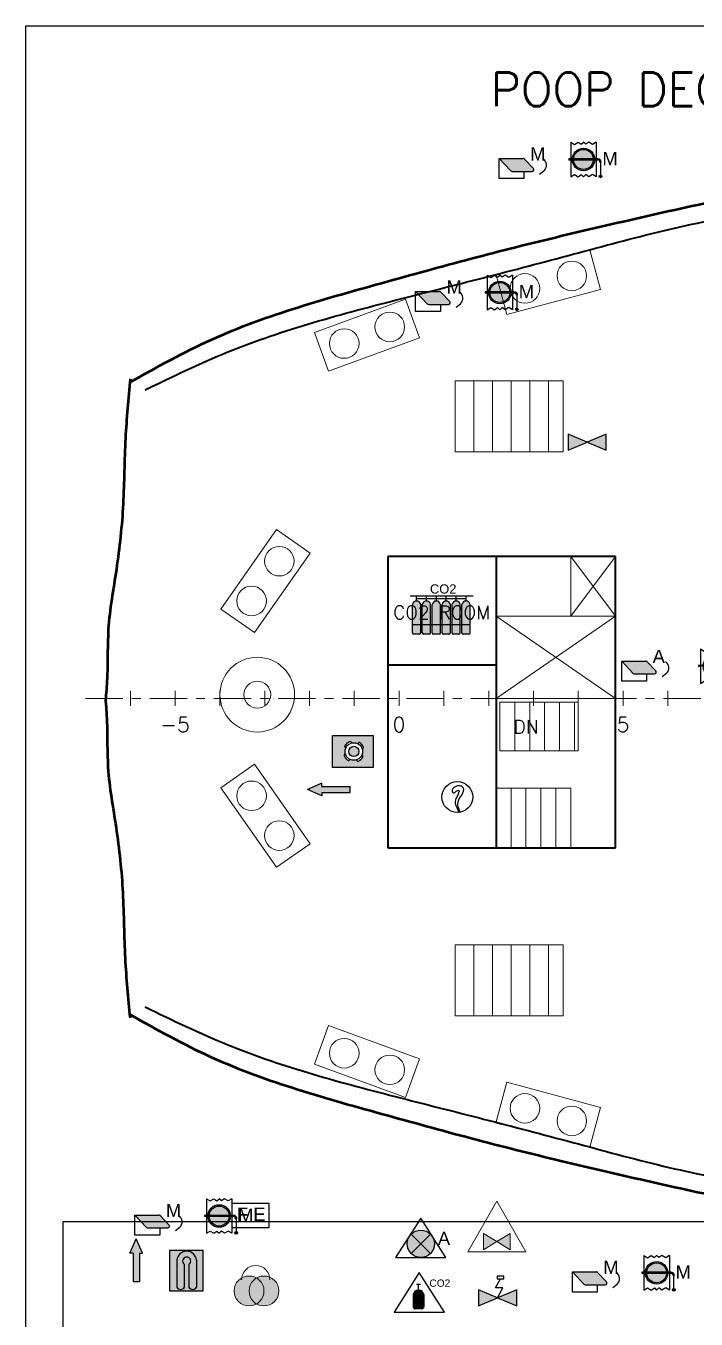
# Model space of a CAD drawing. Header units: millimetres. Extents: x -5000 to 92500, y -73000 to 27580.
# Drawn here: x -5000 to 3980, y -19307 to -2000 of the extents above; entities that cross this region are included whole.
import ezdxf
from ezdxf.enums import TextEntityAlignment as Align

# ---------------------------------------------------------------- set-up
doc = ezdxf.new("R2010")
doc.units = ezdxf.units.MM
doc.linetypes.add('CENTER_S', pattern=[860, 500, -120, 120, -120])
for name, color, linetype, lineweight in [('CENTER', 1, 'CENTER_S', 18), ('DETAIL', 9, 'Continuous', 13), ('FRAMES', 7, 'Continuous', 18), ('HULL', 7, 'Continuous', 50), ('STAIR', 6, 'Continuous', 18), ('STRUCT', 7, 'Continuous', 35), ('SYM-FF', 1, 'Continuous', 18), ('SYM-LSA', 3, 'Continuous', 18), ('TEXT', 7, 'Continuous', 18)]:
    doc.layers.add(name, color=color, linetype=linetype, lineweight=lineweight)
for name, color, linetype in [('dotted', 140, 'Continuous'), ('HATCH', 1, 'Continuous'), ('INER2', 151, 'Continuous'), ('inner', 211, 'Continuous'), ('out line', 230, 'Continuous'), ('SYMBOL', 31, 'Continuous'), ('VENT', 210, 'Continuous')]:
    doc.layers.add(name, color=color, linetype=linetype)
doc.styles.add('ARIAL', font='arial.ttf')
doc.styles.add('ROMANS', font='romans.shx')
picture_1 = doc.add_image_def('image1.png', size_in_pixel=(1175, 900))
picture_2 = doc.add_image_def('image6.png', size_in_pixel=(4825, 900))

# ---------------------------------------------------------------- blocks, each defined once
blk = doc.blocks.new('iso')
at = {"layer": 'HATCH'}
h = blk.add_hatch(color=256, dxfattribs=at)
h.paths.add_polyline_path([(1942.52, -4108.457), (1941.909, -4108.203), (1941.909, -4108.711)])
h.paths.add_polyline_path([(1943.134, -4108.711), (1943.134, -4108.203), (1942.52, -4108.457)])
at = {"layer": 'dotted', "color": 6}
for p, q in [((1942.452, -4108.135), (1942.616, -4107.848)), ((1942.726, -4107.763), (1942.507, -4107.763)), ((1942.507, -4107.763), (1942.507, -4107.848)), ((1942.507, -4107.848), (1942.726, -4107.848)), ((1942.726, -4107.848), (1942.726, -4107.763)), ((1941.909, -4108.203), (1941.909, -4108.711)), ((1942.52, -4108.457), (1941.909, -4108.203)), ((1941.909, -4108.711), (1942.52, -4108.457)), ((1942.688, -4108.135), (1942.452, -4108.135)), ((1942.52, -4108.457), (1942.688, -4108.135)), ((1943.134, -4108.203), (1942.52, -4108.457)), ((1942.52, -4108.457), (1943.134, -4108.711)), ((1942.688, -4108.135), (1942.688, -4108.135)), ((1943.134, -4108.711), (1943.134, -4108.203))]:
    blk.add_line(p, q, dxfattribs=at)
blk = doc.blocks.new('FPR-D.O.F.O.SHUT OFF VALVE')
at = {"layer": 'VENT', "color": 2, "xscale": 0.45989954711139, "yscale": 0.45989954711139}
blk.add_blockref('iso', (-893.365, 1889.376), dxfattribs=at)
blk = doc.blocks.new('RC_OIL_VALVE')
at = {"true_color": 0xf58c1e}
h = blk.add_hatch(color=7, dxfattribs=at)
h.dxf.hatch_style = 1
h.paths.add_polyline_path([(-180, 20), (0, -90), (-180, -200)])
h = blk.add_hatch(color=7, dxfattribs=at)
h.dxf.hatch_style = 1
h.paths.add_polyline_path([(180, 20), (0, -90), (180, -200)])
for points in [[(-390, -225), (390, -225), (0, 450)], [(-180, 20), (0, -90), (-180, -200)], [(180, 20), (0, -90), (180, -200)]]:
    blk.add_lwpolyline(points, close=True)
blk = doc.blocks.new('LBOO')
at = {"layer": 'INER2'}
h = blk.add_hatch(color=80, dxfattribs=at)
h.paths.add_polyline_path([(-2246.855, -998.691), (-2246.855, -997.659), (-2248.152, -997.659), (-2248.152, -998.691)])
h.paths.add_polyline_path([(-2247.78, -998.317, -0.284827), (-2247.777, -998.287), (-2247.743, -998.245, -0.062965), (-2247.752, -998.175, -0.101775), (-2247.729, -998.063), (-2247.756, -998.017, -0.284827), (-2247.755, -997.986, -0.140554), (-2247.612, -997.864, -0.284827), (-2247.582, -997.868), (-2247.54, -997.902, -0.165802), (-2247.358, -997.916), (-2247.312, -997.888, -0.284827), (-2247.281, -997.889, -0.140554), (-2247.159, -998.032, -0.284827), (-2247.163, -998.063), (-2247.197, -998.104, -0.062965), (-2247.188, -998.175, -0.101775), (-2247.211, -998.286), (-2247.184, -998.332, -0.284827), (-2247.184, -998.363, -0.140554), (-2247.328, -998.485, -0.284827), (-2247.358, -998.482), (-2247.399, -998.448, -0.165802), (-2247.581, -998.434), (-2247.627, -998.461, -0.284827), (-2247.658, -998.46, -0.140554)])
h.paths.add_polyline_path([(-2247.635, -998.175, -1), (-2247.304, -998.175, -1)])
at = {"layer": 'dotted', "color": 6}
for p, q in [((-2247.54, -997.902), (-2247.582, -997.868)), ((-2247.358, -997.916), (-2247.312, -997.888)), ((-2247.743, -998.245), (-2247.777, -998.287)), ((-2247.729, -998.063), (-2247.756, -998.017)), ((-2247.211, -998.286), (-2247.184, -998.332)), ((-2247.197, -998.104), (-2247.163, -998.063)), ((-2247.581, -998.434), (-2247.627, -998.461)), ((-2247.399, -998.448), (-2247.358, -998.482))]:
    blk.add_line(p, q, dxfattribs=at)
blk.add_lwpolyline([(-2248.152, -997.659), (-2246.855, -997.659), (-2246.855, -998.691), (-2248.152, -998.691)], close=True, dxfattribs=at)
for radius in [0.282, 0.165]:
    blk.add_circle((-2247.47, -998.175), radius, dxfattribs=at)
for centre, radius, start, end in [((-2247.47, -998.175), 0.342, 114.5816, 146.5847), ((-2247.6, -997.89), 0.0289, 50.9881, 114.5816), ((-2247.297, -997.913), 0.0289, 56.5847, 120.1781), ((-2247.47, -998.175), 0.342, 24.5816, 56.5847), ((-2247.754, -998.305), 0.0289, 140.9881, 204.5816), ((-2247.47, -998.175), 0.342, 204.5816, 236.5847), ((-2247.731, -998.002), 0.0289, 146.5847, 210.1781), ((-2247.47, -998.175), 0.342, 294.5816, 326.5847), ((-2247.209, -998.347), 0.0289, 326.5847, 30.1781), ((-2247.185, -998.044), 0.0289, 320.9881, 24.5816), ((-2247.642, -998.436), 0.0289, 236.5847, 300.1781), ((-2247.34, -998.459), 0.0289, 230.9881, 294.5816)]:
    blk.add_arc(centre, radius, start, end, dxfattribs=at)
blk = doc.blocks.new('FPR-LIFE BUOYS')
at = {"layer": 'dotted', "color": 1, "xscale": 0.45989954711139, "yscale": 0.45989954711139}
blk.add_blockref('LBOO', (1033.626, 459.06), dxfattribs=at)
blk = doc.blocks.new('FPR-ISOLATING VALVE')
at = {"layer": 'HATCH'}
h = blk.add_hatch(color=256, dxfattribs=at)
h.paths.add_polyline_path([(-0.001, 0), (-0.282, 0.117), (-0.282, -0.117)])
h.paths.add_polyline_path([(0.282, -0.117), (0.282, 0.117), (-0.001, 0)])
at = {"layer": 'dotted', "color": 6}
for p, q in [((-0.282, 0.117), (-0.282, -0.117)), ((-0.001, 0), (-0.282, 0.117)), ((0.282, 0.117), (-0.001, 0)), ((0.282, -0.117), (0.282, 0.117)), ((-0.282, -0.117), (-0.001, 0)), ((-0.001, 0), (0.282, -0.117))]:
    blk.add_line(p, q, dxfattribs=at)
blk = doc.blocks.new('fs')
at = {"layer": 'dotted', "color": 6}
for p, q in [((1941.965, -4109.374), (1943.141, -4109.374)), ((1941.965, -4110.175), (1941.965, -4109.374)), ((1943.141, -4109.374), (1943.141, -4110.175)), ((1943.141, -4110.175), (1941.965, -4110.175))]:
    blk.add_line(p, q, dxfattribs=at)
at = {"layer": 'HATCH', "style": 'ARIAL'}
blk.add_text('F E', height=0.4243, dxfattribs=at).set_placement((1942.115, -4109.948))
blk = doc.blocks.new("FPR-SAF. LOCKER WITH FIREMAN'S OUTFIT")
at = {"layer": 'VENT', "color": 2, "xscale": 0.45989954711139, "yscale": 0.45989954711139}
blk.add_blockref('fs', (-893.379, 1890.083), dxfattribs=at)
blk = doc.blocks.new('co3')
at = {"layer": 'inner'}
for color, points in [(1, [(1942.64, -4090.83, 0.839652), (1942.293, -4090.83), (1942.293, -4090.959), (1942.64, -4090.959)]), (252, [(1942.64, -4090.959), (1942.293, -4090.959), (1942.293, -4091.219, 0.414214), (1942.36, -4091.285), (1942.574, -4091.285, 0.414214), (1942.64, -4091.219)])]:
    blk.add_hatch(color=color, dxfattribs=at).paths.add_polyline_path(points)
at = {"layer": 'dotted', "color": 6}
for p, q in [((1942.492, -4090.123), (1941.682, -4091.392)), ((1942.492, -4090.123), (1941.682, -4091.392)), ((1943.301, -4091.392), (1942.492, -4090.123)), ((1943.301, -4091.392), (1942.492, -4090.123)), ((1942.406, -4090.489), (1942.528, -4090.489)), ((1942.467, -4090.684), (1942.467, -4090.489)), ((1942.294, -4090.83), (1942.294, -4091.219)), ((1942.294, -4090.959), (1942.641, -4090.959)), ((1942.641, -4090.83), (1942.641, -4091.219)), ((1941.682, -4091.392), (1943.301, -4091.392)), ((1942.574, -4091.285), (1942.36, -4091.285))]:
    blk.add_line(p, q, dxfattribs=at)
for centre, radius, start, end in [((1942.467, -4090.86), 0.176, 9.9629, 170.0371), ((1942.36, -4091.219), 0.0666, 180, 270), ((1942.574, -4091.219), 0.0666, 270, 0)]:
    blk.add_arc(centre, radius, start, end, dxfattribs=at)
at = {"layer": 'dotted', "color": 6, "style": 'ARIAL'}
blk.add_text('CO2', height=0.233, dxfattribs=at).set_placement((1942.818, -4090.576))
blk = doc.blocks.new('FPR-CO2 RELEASE STATION')
at = {"layer": 'VENT', "color": 2, "xscale": 0.45989954711139, "yscale": 0.45989954711139}
blk.add_blockref('co3', (-893.351, 1881.338), dxfattribs=at)
blk = doc.blocks.new('SM')
at = {"layer": 'dotted', "color": 6}
blk.add_circle((1942.533, -4084.514), 0.497, dxfattribs=at)
blk.add_spline([(1942.625, -4085.002), (1942.557, -4084.663), (1942.684, -4084.436), (1942.73, -4084.229), (1942.622, -4084.157), (1942.464, -4084.188), (1942.365, -4084.322), (1942.408, -4084.384), (1942.498, -4084.325), (1942.582, -4084.303), (1942.575, -4084.381), (1942.47, -4084.616), (1942.59, -4085.008)], degree=3, dxfattribs=at)
blk = doc.blocks.new('FPR-SMOKE DETECTOR')
at = {"layer": 'VENT', "color": 6, "xscale": 0.45989954711139, "yscale": 0.45989954711139}
blk.add_blockref('SM', (-893.37, 1878.466), dxfattribs=at)
blk = doc.blocks.new('A')
at = {"layer": 'VENT'}
h = blk.add_hatch(color=5, dxfattribs=at)
h.paths.add_polyline_path([(-2247.3, -980.626, 0.414214), (-2247.92, -980.626), (-2247.61, -980.936)])
h.paths.add_polyline_path([(-2247.92, -980.626, 0.198912), (-2248.049, -980.936, 0.198912), (-2247.92, -981.246), (-2247.61, -980.936)])
h.paths.add_polyline_path([(-2247.61, -980.936), (-2247.92, -981.246, 0.414214), (-2247.3, -981.246)])
h.paths.add_polyline_path([(-2247.171, -980.936, 0.198912), (-2247.3, -980.626), (-2247.61, -980.936), (-2247.3, -981.246, 0.198912)])
at = {"layer": 'dotted', "color": 6}
for p, q in [((-2247.613, -980.108), (-2248.423, -981.377)), ((-2247.613, -980.108), (-2248.423, -981.377)), ((-2246.804, -981.377), (-2247.613, -980.108)), ((-2246.804, -981.377), (-2247.613, -980.108)), ((-2247.92, -980.626), (-2247.299, -981.246)), ((-2247.299, -980.626), (-2247.92, -981.246)), ((-2248.423, -981.377), (-2246.804, -981.377)), ((-2248.423, -981.377), (-2246.804, -981.377))]:
    blk.add_line(p, q, dxfattribs=at)
blk.add_circle((-2247.61, -980.936), 0.439, dxfattribs=at)
at = {"layer": 'dotted', "color": 6, "style": 'ARIAL'}
blk.add_text('A', height=0.424, dxfattribs=at).set_placement((-2247.063, -980.971))
blk = doc.blocks.new('FPR-ACC. SPACE VENT REMOTE SHUT-OFF')
at = {"layer": 'dotted', "color": 51, "xscale": 0.45989954711139, "yscale": 0.45989954711139}
blk.add_blockref('A', (1033.676, 451.043), dxfattribs=at)
blk = doc.blocks.new('mm')
at = {"layer": 'HATCH'}
blk.add_hatch(color=3, dxfattribs=at).paths.add_polyline_path([(-2247.176, -952.897, 0.205997), (-2247.217, -952.88), (-2247.988, -952.88), (-2247.614, -953.276, 0.205997), (-2247.574, -953.293), (-2246.932, -953.293, 0.657476), (-2246.891, -953.199)])
at = {"layer": 'dotted', "color": 6}
for p, q in [((-2247.978, -952.88), (-2247.604, -953.276)), ((-2247.978, -952.88), (-2247.207, -952.88)), ((-2247.978, -953.527), (-2247.978, -952.88)), ((-2247.166, -952.897), (-2246.881, -953.199)), ((-2247.182, -953.527), (-2247.978, -953.527)), ((-2247.563, -953.293), (-2246.921, -953.293)), ((-2247.182, -953.293), (-2247.182, -953.527)), ((-2246.678, -953.38), (-2246.539, -953.273))]:
    blk.add_line(p, q, dxfattribs=at)
blk.add_lwpolyline([(-2246.678, -953.38), (-2246.539, -953.273)], dxfattribs=at)
for centre, radius, start, end in [((-2247.207, -952.935), 0.0558, 43.4403, 90), ((-2246.696, -953.096), 0.237, 311.7236, 57.1221), ((-2247.563, -953.237), 0.0558, 223.4403, 270), ((-2246.921, -953.237), 0.0558, 270, 43.4403)]:
    blk.add_arc(centre, radius, start, end, dxfattribs=at)
at = {"layer": 'dotted', "color": 6, "style": 'ARIAL'}
blk.add_text('M', height=0.424, dxfattribs=at).set_placement((-2246.984, -952.945))
blk = doc.blocks.new('VENT')
at = {"layer": 'INER2'}
h = blk.add_hatch(color=3, dxfattribs=at)
h.paths.add_polyline_path([(1723.919, -4113.066, 0.395683), (1723.599, -4113.366), (1723.919, -4113.366)])
h.paths.add_polyline_path([(1724.239, -4113.366, 0.395683), (1723.919, -4113.066), (1723.919, -4113.366)])
h.paths.add_polyline_path([(1723.919, -4113.407), (1723.919, -4113.708, 0.395683), (1724.239, -4113.407)])
h.paths.add_polyline_path([(1723.919, -4113.407), (1723.599, -4113.407, 0.395683), (1723.919, -4113.708)])
at = {"layer": 'SYMBOL'}
h = blk.add_hatch(color=256, dxfattribs=at)
h.paths.add_polyline_path([(1723.919, -4113.025), (1723.919, -4113.066, -0.414214), (1724.24, -4113.387), (1724.281, -4113.387, 0.414214)])
h.paths.add_polyline_path([(1723.919, -4113.066), (1723.919, -4113.025, 0.414214), (1723.557, -4113.387), (1723.598, -4113.387, -0.414214)])
h.paths.add_polyline_path([(1723.598, -4113.387), (1723.557, -4113.387, 0.414214), (1723.919, -4113.749), (1723.919, -4113.708, -0.414214)])
h.paths.add_polyline_path([(1724.281, -4113.387), (1724.24, -4113.387, -0.414214), (1723.919, -4113.708), (1723.919, -4113.749, 0.414214)])
h = blk.add_hatch(color=256, dxfattribs=at)
h.paths.add_polyline_path([(1723.919, -4113.366), (1723.599, -4113.366, 0.015921), (1723.598, -4113.387), (1723.919, -4113.387)])
h.paths.add_polyline_path([(1723.558, -4113.366), (1723.511, -4113.366), (1723.511, -4113.387), (1723.557, -4113.387, -0.014121)])
h.paths.add_polyline_path([(1723.511, -4113.366), (1723.448, -4113.366), (1723.448, -4113.387), (1723.511, -4113.387)])
h.paths.add_polyline_path([(1724.239, -4113.366), (1723.919, -4113.366), (1723.919, -4113.387), (1724.24, -4113.387, 0.015921)])
h.paths.add_polyline_path([(1724.327, -4113.366), (1724.28, -4113.366, -0.014121), (1724.281, -4113.387), (1724.327, -4113.387)])
h.paths.add_polyline_path([(1724.38, -4113.366), (1724.327, -4113.366), (1724.327, -4113.387), (1724.38, -4113.387)])
h = blk.add_hatch(color=256, dxfattribs=at)
h.paths.add_polyline_path([(1723.511, -4113.387), (1723.448, -4113.387), (1723.448, -4113.407), (1723.511, -4113.407)])
h.paths.add_polyline_path([(1723.557, -4113.387), (1723.511, -4113.387), (1723.511, -4113.407), (1723.558, -4113.407, -0.014121)])
blk.add_hatch(color=256, dxfattribs=at).paths.add_polyline_path([(1723.919, -4113.387), (1723.598, -4113.387, 0.015921), (1723.599, -4113.407), (1723.919, -4113.407)])
h = blk.add_hatch(color=256, dxfattribs=at)
h.paths.add_polyline_path([(1724.24, -4113.387), (1723.919, -4113.387), (1723.919, -4113.407), (1724.239, -4113.407, 0.015921)])
h.paths.add_polyline_path([(1724.327, -4113.387), (1724.281, -4113.387, -0.014121), (1724.28, -4113.407), (1724.327, -4113.407)])
h.paths.add_polyline_path([(1724.38, -4113.387), (1724.327, -4113.387), (1724.327, -4113.407), (1724.38, -4113.407)])
h = blk.add_hatch(color=256, dxfattribs=at)
h.paths.add_polyline_path([(1724.444, -4113.387), (1724.38, -4113.387), (1724.38, -4113.407, -0.414214), (1724.448, -4113.475), (1724.489, -4113.475, 0.24158)])
h.paths.add_polyline_path([(1724.38, -4113.366), (1724.38, -4113.387), (1724.444, -4113.387, 0.156931)])
h = blk.add_hatch(color=256, dxfattribs=at)
h.paths.add_polyline_path([(1724.425, -4113.93, 1), (1724.513, -4113.93, 1)])
h.paths.add_polyline_path([(1724.495, -4113.93, -1), (1724.443, -4113.93, -1)])
at = {"layer": 'dotted', "color": 6}
for p, q in [((1723.51, -4112.833), (1723.51, -4113.941)), ((1723.51, -4112.833), (1723.628, -4112.904)), ((1723.628, -4112.904), (1723.746, -4112.833)), ((1723.746, -4112.833), (1723.847, -4112.9)), ((1723.847, -4112.9), (1723.918, -4112.833)), ((1723.989, -4112.9), (1723.918, -4112.833)), ((1724.091, -4112.833), (1723.989, -4112.9)), ((1724.209, -4112.904), (1724.091, -4112.833)), ((1724.327, -4112.833), (1724.209, -4112.904)), ((1724.327, -4112.833), (1724.327, -4113.941)), ((1723.448, -4113.366), (1723.448, -4113.407)), ((1724.38, -4113.366), (1723.448, -4113.366)), ((1724.38, -4113.407), (1723.448, -4113.407)), ((1724.38, -4113.407), (1724.38, -4113.366)), ((1723.51, -4113.941), (1723.628, -4113.87)), ((1723.628, -4113.87), (1723.746, -4113.941)), ((1723.746, -4113.941), (1723.847, -4113.874)), ((1723.847, -4113.874), (1723.918, -4113.941)), ((1723.989, -4113.874), (1723.918, -4113.941)), ((1724.091, -4113.941), (1723.989, -4113.874)), ((1724.209, -4113.87), (1724.091, -4113.941)), ((1724.327, -4113.941), (1724.209, -4113.87)), ((1724.448, -4113.475), (1724.489, -4113.475))]:
    blk.add_line(p, q, dxfattribs=at)
for centre, radius in [((1723.918, -4113.387), 0.362), ((1723.918, -4113.387), 0.321), ((1724.468, -4113.93), 0.0438), ((1724.468, -4113.93), 0.0263)]:
    blk.add_circle(centre, radius, dxfattribs=at)
for radius in [0.109, 0.068]:
    blk.add_arc((1724.38, -4113.475), radius, 0, 90, dxfattribs=at)
at = {"layer": 'SYMBOL', "const_width": 0.0408}
blk.add_lwpolyline([(1724.469, -4113.475), (1724.469, -4113.886)], dxfattribs=at)
at = {"layer": 'dotted', "color": 6, "style": 'ARIAL'}
blk.add_text('M', height=0.424, dxfattribs=at).set_placement((1724.526, -4113.575))
blk = doc.blocks.new('FPR-MACHINERY SPACES VENTILATION FIRE DUMPING_FLAP')
at = {"layer": 'dotted', "color": 6, "xscale": 0.45989954711139, "yscale": 0.45989954711139}
blk.add_blockref('mm', (1033.084, 438.257), dxfattribs=at)
at = {"layer": 'VENT', "xscale": 0.45989954711139, "yscale": 0.45989954711139}
blk.add_blockref('VENT', (-792.344, 1891.759), dxfattribs=at)
blk = doc.blocks.new('LJ')
at = {"layer": 'dotted'}
blk.add_hatch(color=51, dxfattribs=at).paths.add_polyline_path([(-2247.773, -989.98), (-2247.773, -990.848, 0.557077), (-2247.527, -990.848), (-2247.527, -990.115, -3.322169), (-2247.384, -990.115), (-2247.384, -990.848, 0.557077), (-2247.137, -990.848), (-2247.137, -989.98, 0.92057)])
at = {"layer": 'out line'}
h = blk.add_hatch(color=80, dxfattribs=at)
h.paths.add_polyline_path([(-2248.007, -990.966), (-2246.926, -990.966), (-2246.926, -989.667), (-2248.007, -989.667)])
h.paths.add_polyline_path([(-2247.137, -989.98), (-2247.137, -990.848, -0.557077), (-2247.384, -990.848), (-2247.384, -990.115, 3.322169), (-2247.527, -990.115), (-2247.527, -990.848, -0.557077), (-2247.773, -990.848), (-2247.773, -989.98, -0.92057)])
at = {"layer": 'dotted', "color": 6}
for p, q in [((-2246.925, -989.666), (-2248.005, -989.666)), ((-2248.005, -989.666), (-2248.005, -990.965)), ((-2247.771, -989.979), (-2247.771, -990.847)), ((-2247.135, -989.979), (-2247.135, -990.847)), ((-2246.925, -990.965), (-2246.925, -989.666)), ((-2247.525, -990.847), (-2247.525, -990.114)), ((-2247.382, -990.114), (-2247.382, -990.847)), ((-2248.005, -990.965), (-2246.925, -990.965))]:
    blk.add_line(p, q, dxfattribs=at)
for centre, radius, start, end in [((-2247.453, -990.006), 0.319, 4.7365, 175.2635), ((-2247.453, -990.006), 0.13, 303.5045, 236.4955), ((-2247.648, -990.77), 0.145, 211.7577, 328.2423), ((-2247.259, -990.77), 0.145, 211.7577, 328.2423)]:
    blk.add_arc(centre, radius, start, end, dxfattribs=at)
blk = doc.blocks.new('FPR-LIFE JAKET')
at = {"layer": 'dotted', "color": 51, "xscale": 0.45989954711139, "yscale": 0.45989954711139}
blk.add_blockref('LJ', (1033.608, 455.446), dxfattribs=at)
blk = doc.blocks.new('c04')
at = {"layer": 'HATCH'}
h = blk.add_hatch(color=256, dxfattribs=at)
edge = h.paths.add_edge_path()
edge.add_line((1943.199, -4089.543), (1943.465, -4089.543))
edge.add_line((1943.465, -4089.543), (1943.465, -4088.9))
edge.add_arc((1943.332, -4088.932), 0.137, 13.3521, 166.6479)
edge.add_line((1943.199, -4088.9), (1943.199, -4089.543))
edge = h.paths.add_edge_path()
edge.add_line((1942.881, -4089.543), (1943.147, -4089.543))
edge.add_line((1943.147, -4089.543), (1943.147, -4088.9))
edge.add_arc((1943.014, -4088.932), 0.137, 13.3521, 166.6479)
edge.add_line((1942.881, -4088.9), (1942.881, -4089.543))
edge = h.paths.add_edge_path()
edge.add_line((1942.562, -4089.543), (1942.829, -4089.543))
edge.add_line((1942.829, -4089.543), (1942.829, -4088.9))
edge.add_arc((1942.696, -4088.932), 0.137, 13.3521, 166.6479)
edge.add_line((1942.562, -4088.9), (1942.562, -4089.543))
edge = h.paths.add_edge_path()
edge.add_line((1942.244, -4089.543), (1942.511, -4089.543))
edge.add_line((1942.511, -4089.543), (1942.511, -4088.9))
edge.add_arc((1942.377, -4088.932), 0.137, 13.3521, 166.6479)
edge.add_line((1942.244, -4088.9), (1942.244, -4089.543))
edge = h.paths.add_edge_path()
edge.add_line((1941.926, -4089.543), (1942.192, -4089.543))
edge.add_line((1942.192, -4089.543), (1942.192, -4088.9))
edge.add_arc((1942.059, -4088.932), 0.137, 13.3521, 166.6479)
edge.add_line((1941.926, -4088.9), (1941.926, -4089.543))
edge = h.paths.add_edge_path()
edge.add_line((1941.607, -4089.543), (1941.874, -4089.543))
edge.add_line((1941.874, -4089.543), (1941.874, -4088.9))
edge.add_arc((1941.741, -4088.932), 0.137, 13.3521, 166.6479)
edge.add_line((1941.607, -4088.9), (1941.607, -4089.543))
at = {"layer": 'VENT'}
h = blk.add_hatch(color=253, dxfattribs=at)
h.paths.add_polyline_path([(1943.465, -4089.543), (1943.199, -4089.543), (1943.199, -4089.817, 0.414214), (1943.244, -4089.862), (1943.421, -4089.862, 0.414214), (1943.465, -4089.817)])
h.paths.add_polyline_path([(1943.147, -4089.543), (1942.881, -4089.543), (1942.881, -4089.817, 0.414214), (1942.925, -4089.862), (1943.102, -4089.862, 0.414214), (1943.147, -4089.817)])
h.paths.add_polyline_path([(1942.829, -4089.543), (1942.562, -4089.543), (1942.562, -4089.817, 0.414214), (1942.607, -4089.862), (1942.784, -4089.862, 0.414214), (1942.829, -4089.817)])
h.paths.add_polyline_path([(1942.511, -4089.543), (1942.244, -4089.543), (1942.244, -4089.817, 0.414214), (1942.289, -4089.862), (1942.466, -4089.862, 0.414214), (1942.511, -4089.817)])
h.paths.add_polyline_path([(1942.192, -4089.543), (1941.926, -4089.543), (1941.926, -4089.817, 0.414214), (1941.971, -4089.862), (1942.148, -4089.862, 0.414214), (1942.192, -4089.817)])
h.paths.add_polyline_path([(1941.874, -4089.543), (1941.607, -4089.543), (1941.607, -4089.817, 0.414214), (1941.652, -4089.862), (1941.829, -4089.862, 0.414214), (1941.874, -4089.817)])
at = {"layer": 'dotted', "color": 6}
for p, q in [((1941.536, -4088.631), (1943.558, -4088.631)), ((1941.608, -4089.817), (1941.608, -4088.9)), ((1941.741, -4088.795), (1941.741, -4088.631)), ((1941.741, -4088.713), (1943.333, -4088.713)), ((1941.875, -4089.817), (1941.875, -4088.9)), ((1941.926, -4089.817), (1941.926, -4088.9)), ((1942.059, -4088.795), (1942.059, -4088.631)), ((1942.193, -4089.817), (1942.193, -4088.9)), ((1942.244, -4089.817), (1942.244, -4088.9)), ((1942.378, -4088.795), (1942.378, -4088.631)), ((1942.511, -4089.817), (1942.511, -4088.9)), ((1942.563, -4089.817), (1942.563, -4088.9)), ((1942.696, -4088.795), (1942.696, -4088.631)), ((1942.829, -4089.817), (1942.829, -4088.9)), ((1942.881, -4089.817), (1942.881, -4088.9)), ((1943.014, -4088.795), (1943.014, -4088.631)), ((1943.148, -4089.817), (1943.148, -4088.9)), ((1943.199, -4089.817), (1943.199, -4088.9)), ((1943.333, -4088.795), (1943.333, -4088.631)), ((1943.466, -4089.817), (1943.466, -4088.9)), ((1941.608, -4089.543), (1943.466, -4089.543)), ((1941.83, -4089.862), (1941.653, -4089.862)), ((1942.148, -4089.862), (1941.971, -4089.862)), ((1942.466, -4089.862), (1942.289, -4089.862)), ((1942.784, -4089.862), (1942.608, -4089.862)), ((1943.103, -4089.862), (1942.926, -4089.862)), ((1943.421, -4089.862), (1943.244, -4089.862))]:
    blk.add_line(p, q, dxfattribs=at)
for centre, radius, start, end in [((1941.741, -4088.932), 0.137, 13.3521, 166.6479), ((1942.059, -4088.932), 0.137, 13.3521, 166.6479), ((1942.378, -4088.932), 0.137, 13.3521, 166.6479), ((1942.696, -4088.932), 0.137, 13.3521, 166.6479), ((1943.014, -4088.932), 0.137, 13.3521, 166.6479), ((1943.333, -4088.932), 0.137, 13.3521, 166.6479), ((1941.653, -4089.817), 0.0449, 180, 270), ((1941.83, -4089.817), 0.0449, 270, 0), ((1941.971, -4089.817), 0.0449, 180, 270), ((1942.148, -4089.817), 0.0449, 270, 0), ((1942.289, -4089.817), 0.0449, 180, 270), ((1942.466, -4089.817), 0.0449, 270, 0), ((1942.608, -4089.817), 0.0449, 180, 270), ((1942.784, -4089.817), 0.0449, 270, 0), ((1942.926, -4089.817), 0.0449, 180, 270), ((1943.103, -4089.817), 0.0449, 270, 0), ((1943.244, -4089.817), 0.0449, 180, 270), ((1943.421, -4089.817), 0.0449, 270, 0)]:
    blk.add_arc(centre, radius, start, end, dxfattribs=at)
at = {"layer": 'dotted', "color": 6, "style": 'ARIAL'}
blk.add_text('CO2', height=0.2966, dxfattribs=at).set_placement((1942.172, -4088.554))
blk = doc.blocks.new('FPR-CO2 BOTTLES COMPARTMENT')
at = {"layer": 'VENT', "color": 2, "xscale": 0.45989954711139, "yscale": 0.45989954711139}
blk.add_blockref('c04', (-893.377, 1880.625), dxfattribs=at)
blk = doc.blocks.new('EXT_SPARE')
at = {"true_color": 0xe1232d}
h = blk.add_hatch(color=7, dxfattribs=at)
h.dxf.hatch_style = 1
h.paths.add_polyline_path([(110, -60), (108, -34), (103, -8), (95, 17), (83, 40), (69, 62), (51, 81), (32, 99), (10, 113), (-13, 125), (-38, 133), (-64, 138), (-90, 140), (-116, 138), (-142, 133), (-167, 125), (-190, 113), (-212, 99), (-231, 81), (-249, 62), (-263, 40), (-275, 17), (-283, -8), (-288, -34), (-290, -60), (-288, -86), (-283, -112), (-275, -137), (-263, -160), (-249, -182), (-231, -201), (-212, -219), (-190, -233), (-167, -245), (-142, -253), (-116, -258), (-90, -260), (-64, -258), (-38, -253), (-13, -245), (10, -233), (32, -219), (51, -201), (69, -182), (83, -160), (95, -137), (103, -112), (108, -86)])
at = {"true_color": 0x1e1e1e}
h = blk.add_hatch(color=7, dxfattribs=at)
h.dxf.hatch_style = 1
h.paths.add_polyline_path([(310, -60), (308, -34), (303, -8), (295, 17), (283, 40), (269, 62), (251, 81), (232, 99), (210, 113), (187, 125), (162, 133), (136, 138), (110, 140), (84, 138), (58, 133), (33, 125), (10, 113), (-12, 99), (-31, 81), (-49, 62), (-63, 40), (-75, 17), (-83, -8), (-88, -34), (-90, -60), (-88, -86), (-83, -112), (-75, -137), (-63, -160), (-49, -182), (-31, -201), (-12, -219), (10, -233), (33, -245), (58, -253), (84, -258), (110, -260), (136, -258), (162, -253), (187, -245), (210, -233), (232, -219), (251, -201), (269, -182), (283, -160), (295, -137), (303, -112), (308, -86)])
for centre in [(-90, -60), (110, -60)]:
    blk.add_circle(centre, 200)
blk.add_arc((0, 90), 190, 0, 180)
blk = doc.blocks.new('AV')
at = {"layer": 'HATCH'}
blk.add_hatch(color=5, dxfattribs=at).paths.add_polyline_path([(6018.552, -5952.493, 0.205997), (6018.524, -5952.481), (6017.989, -5952.481), (6018.249, -5952.755, 0.205997), (6018.277, -5952.768), (6018.722, -5952.768, 0.657476), (6018.75, -5952.702)])
at = {"layer": 'dotted', "color": 6}
for p, q in [((6017.996, -5952.48), (6018.255, -5952.754)), ((6017.996, -5952.48), (6018.53, -5952.48)), ((6017.996, -5952.929), (6017.996, -5952.48)), ((6018.559, -5952.492), (6018.756, -5952.701)), ((6018.283, -5952.767), (6018.728, -5952.767)), ((6018.547, -5952.767), (6018.547, -5952.929)), ((6018.896, -5952.827), (6018.993, -5952.753)), ((6018.547, -5952.929), (6017.996, -5952.929))]:
    blk.add_line(p, q, dxfattribs=at)
blk.add_lwpolyline([(6018.896, -5952.827), (6018.993, -5952.753)], dxfattribs=at)
for centre, radius, start, end in [((6018.53, -5952.519), 0.0387, 43.4403, 90), ((6018.884, -5952.63), 0.164, 311.7236, 57.1221), ((6018.283, -5952.728), 0.0387, 223.4403, 270), ((6018.728, -5952.728), 0.0387, 270, 43.4403)]:
    blk.add_arc(centre, radius, start, end, dxfattribs=at)
at = {"layer": 'dotted', "color": 6, "style": 'ARIAL'}
blk.add_text('A', height=0.294, dxfattribs=at).set_placement((6018.684, -5952.525))
blk = doc.blocks.new('FPR-ACC.SPACES VENTILATION FIRE DUMPING_FLAP')
at = {"layer": 'INER2'}
h = blk.add_hatch(color=5, dxfattribs=at)
h.paths.add_polyline_path([(0.537, 0.148, 0.395683), (0.389, 0.009), (0.537, 0.009)])
h.paths.add_polyline_path([(0.684, 0.009, 0.395683), (0.537, 0.148), (0.537, 0.009)])
h.paths.add_polyline_path([(0.537, -0.009), (0.537, -0.148, 0.395683), (0.684, -0.009)])
h.paths.add_polyline_path([(0.537, -0.009), (0.389, -0.009, 0.395683), (0.537, -0.148)])
at = {"layer": 'SYMBOL'}
h = blk.add_hatch(color=256, dxfattribs=at)
h.paths.add_polyline_path([(0.537, 0.009), (0.389, 0.009, 0.015921), (0.389, 0), (0.537, 0)])
h.paths.add_polyline_path([(0.37, 0.009), (0.349, 0.009), (0.349, 0), (0.37, 0, -0.014121)])
h.paths.add_polyline_path([(0.349, 0.009), (0.32, 0.009), (0.32, 0), (0.349, 0)])
h.paths.add_polyline_path([(0.684, 0.009), (0.537, 0.009), (0.537, 0), (0.684, 0, 0.015921)])
h.paths.add_polyline_path([(0.724, 0.009), (0.703, 0.009, -0.014121), (0.703, 0), (0.724, 0)])
h.paths.add_polyline_path([(0.749, 0.009), (0.724, 0.009), (0.724, 0), (0.749, 0)])
h = blk.add_hatch(color=256, dxfattribs=at)
h.paths.add_polyline_path([(0.537, 0.166), (0.537, 0.148, -0.414214), (0.684, 0), (0.703, 0, 0.414214)])
h.paths.add_polyline_path([(0.537, 0.148), (0.537, 0.166, 0.414214), (0.37, 0), (0.389, 0, -0.414214)])
h.paths.add_polyline_path([(0.389, 0), (0.37, 0, 0.414214), (0.537, -0.166), (0.537, -0.148, -0.414214)])
h.paths.add_polyline_path([(0.703, 0), (0.684, 0, -0.414214), (0.537, -0.148), (0.537, -0.166, 0.414214)])
h = blk.add_hatch(color=256, dxfattribs=at)
h.paths.add_polyline_path([(0.778, 0), (0.749, 0), (0.749, -0.009, -0.414214), (0.78, -0.041), (0.799, -0.041, 0.24158)])
h.paths.add_polyline_path([(0.749, 0.009), (0.749, 0), (0.778, 0, 0.156931)])
h = blk.add_hatch(color=256, dxfattribs=at)
h.paths.add_polyline_path([(0.349, 0), (0.32, 0), (0.32, -0.009), (0.349, -0.009)])
h.paths.add_polyline_path([(0.37, 0), (0.349, 0), (0.349, -0.009), (0.37, -0.009, -0.014121)])
blk.add_hatch(color=256, dxfattribs=at).paths.add_polyline_path([(0.537, 0), (0.389, 0, 0.015921), (0.389, -0.009), (0.537, -0.009)])
h = blk.add_hatch(color=256, dxfattribs=at)
h.paths.add_polyline_path([(0.684, 0), (0.537, 0), (0.537, -0.009), (0.684, -0.009, 0.015921)])
h.paths.add_polyline_path([(0.724, 0), (0.703, 0, -0.014121), (0.703, -0.009), (0.724, -0.009)])
h.paths.add_polyline_path([(0.749, 0), (0.724, 0), (0.724, -0.009), (0.749, -0.009)])
h = blk.add_hatch(color=256, dxfattribs=at)
h.paths.add_polyline_path([(0.769, -0.25, 1), (0.81, -0.25, 1)])
h.paths.add_polyline_path([(0.801, -0.25, -1), (0.777, -0.25, -1)])
at = {"layer": 'dotted', "color": 6}
for p, q in [((0.351, 0.255), (0.351, -0.255)), ((0.351, 0.255), (0.406, 0.222)), ((0.406, 0.222), (0.46, 0.255)), ((0.46, 0.255), (0.507, 0.224)), ((0.507, 0.224), (0.539, 0.255)), ((0.572, 0.224), (0.539, 0.255)), ((0.619, 0.255), (0.572, 0.224)), ((0.673, 0.222), (0.619, 0.255)), ((0.727, 0.255), (0.673, 0.222)), ((0.727, 0.255), (0.727, -0.255)), ((0.323, 0.009), (0.323, -0.009)), ((0.751, 0.009), (0.323, 0.009)), ((0.351, -0.255), (0.406, -0.222)), ((0.406, -0.222), (0.46, -0.255)), ((0.46, -0.255), (0.507, -0.224)), ((0.507, -0.224), (0.539, -0.255)), ((0.572, -0.224), (0.539, -0.255)), ((0.619, -0.255), (0.572, -0.224)), ((0.673, -0.222), (0.619, -0.255)), ((0.727, -0.255), (0.673, -0.222))]:
    blk.add_line(p, q, dxfattribs=at)
blk.add_circle((0.539, 0), 0.148, dxfattribs=at)
at = {"layer": 'SYMBOL'}
blk.add_line((0.78, -0.046), (0.799, -0.046), dxfattribs=at)
at = {"layer": 'SYMBOL', "const_width": 0.0188}
blk.add_lwpolyline([(0.789, -0.041), (0.789, -0.23)], dxfattribs=at)
at = {"layer": 'INER2', "color": 6, "xscale": 0.66362073343725, "yscale": 0.66362073343725}
blk.add_blockref('AV', (-3994.481, 3950.266), dxfattribs=at)
at = {"layer": 'dotted', "color": 6, "style": 'ARIAL'}
blk.add_text('A', height=0.195, dxfattribs=at).set_placement((0.818, -0.086))
blk = doc.blocks.new('arro')
at = {"layer": 'INER2'}
blk.add_hatch(color=80, dxfattribs=at).paths.add_polyline_path([(1721.956, -4085.057), (1721.956, -4085.164), (1721.044, -4085.164), (1721.043, -4085.359), (1721.956, -4085.359), (1721.956, -4085.465), (1722.413, -4085.261)])
at = {"layer": 'dotted', "color": 6}
for p, q in [((1721.957, -4085.164), (1721.044, -4085.164)), ((1721.044, -4085.164), (1721.044, -4085.359)), ((1721.957, -4085.164), (1721.957, -4085.057)), ((1721.957, -4085.057), (1722.413, -4085.261)), ((1721.957, -4085.359), (1721.044, -4085.359)), ((1721.957, -4085.465), (1722.413, -4085.261)), ((1721.957, -4085.359), (1721.957, -4085.465))]:
    blk.add_line(p, q, dxfattribs=at)
blk = doc.blocks.new('FPR-PRIMARY MEANS OF ESCAPE')
at = {"layer": 'VENT', "color": 1, "xscale": 0.45989954711139, "yscale": 0.45989954711139}
blk.add_blockref('arro', (-791.822, 1878.81), dxfattribs=at)

msp = doc.modelspace()

# ---------------------------------------------------------------- linework, layer by layer
at = {"layer": 'CENTER'}
msp.add_line((-4200, -11000), (16800, -11000), dxfattribs=at)
at = {"layer": 'DETAIL'}
for p, q in [((2557, -4996), (1301, -5333)), ((2699, -5527), (2557, -4996)), ((1301, -5333), (1443, -5864)), ((1443, -5864), (2699, -5527)), ((87, -5659), (-1135, -6104)), ((275, -6176), (87, -5659)), ((-1135, -6104), (-947, -6621)), ((-947, -6621), (275, -6176)), ((-1642, -8740), (-2388, -9805)), ((-1192, -9055), (-1642, -8740)), ((-1938, -10120), (-1192, -9055)), ((2900, -9100), (2300, -9100)), ((2300, -9100), (2300, -9900)), ((2300, -9900), (2900, -9100)), ((2300, -9100), (2900, -9900)), ((2900, -9900), (2900, -9100)), ((-2388, -9805), (-1938, -10120)), ((2900, -9900), (1300, -9900)), ((1300, -9900), (1300, -11000)), ((1300, -11000), (2900, -9900)), ((1300, -9900), (2900, -11000)), ((2300, -9900), (2900, -9900)), ((2900, -11000), (2900, -9900)), ((1300, -11000), (2900, -11000)), ((-2388, -12195), (-1938, -11880)), ((-1938, -11880), (-1192, -12945)), ((-1642, -13260), (-2388, -12195)), ((-1192, -12945), (-1642, -13260)), ((-1135, -15896), (-947, -15379)), ((-947, -15379), (275, -15824)), ((87, -16341), (-1135, -15896)), ((275, -15824), (87, -16341)), ((1301, -16667), (1443, -16136)), ((1443, -16136), (2699, -16473)), ((2699, -16473), (2557, -17004)), ((2557, -17004), (1301, -16667))]:
    msp.add_line(p, q, dxfattribs=at)
for centre, radius in [((2314, -5346), 198), ((1686, -5514), 198), ((-125, -6029), 198), ((-735, -6251), 198), ((-1604, -9164), 198), ((-1976, -9696), 198), ((-1900, -10950), 500), ((-1900, -10950), 180), ((-1976, -12304), 198), ((-1604, -12836), 198), ((-735, -15749), 198), ((-125, -15971), 198), ((1686, -16486), 198), ((2314, -16654), 198)]:
    msp.add_circle(centre, radius, dxfattribs=at)
at = {"layer": 'FRAMES'}
for p, q in [((-3600, -11100), (-3600, -10900)), ((-3000, -11100), (-3000, -10900)), ((-2400, -11100), (-2400, -10900)), ((-1800, -11100), (-1800, -10900)), ((-1200, -11100), (-1200, -10900)), ((-600, -11100), (-600, -10900)), ((0, -11100), (0, -10900)), ((600, -11100), (600, -10900)), ((1200, -11100), (1200, -10900)), ((1800, -11100), (1800, -10900)), ((2400, -11100), (2400, -10900)), ((3000, -11100), (3000, -10900)), ((3600, -11100), (3600, -10900))]:
    msp.add_line(p, q, dxfattribs=at)
at = {"layer": 'HULL'}
for points in [[(-3608, -6771), (-2517, -6200), (-1357, -5767), (-160, -5421), (1039, -5095), (2244, -4794), (3463, -4512), (4691, -4252), (5919, -4059), (7145, -3925), (8369, -3807), (9586, -3711), (10792, -3642), (11994, -3581), (13196, -3531), (14311, -3492), (15250, -3450)], [(-3600, -6723), (-3666, -7520), (-3697, -8397), (-3787, -9273), (-3895, -10075), (-3910, -10692), (-3930, -11000)], [(-3600, -15277), (-3666, -14480), (-3697, -13603), (-3787, -12727), (-3895, -11925), (-3910, -11308), (-3930, -11000)], [(-3608, -15229), (-2517, -15800), (-1357, -16233), (-160, -16579), (1039, -16905), (2244, -17206), (3463, -17488), (4691, -17748), (5919, -17941), (7145, -18075), (8369, -18193), (9586, -18289), (10792, -18358), (11994, -18419), (13196, -18469), (14311, -18508), (15250, -18550)]]:
    msp.add_spline(points, degree=3, dxfattribs=at)
at = {"layer": 'STAIR'}
for p, q in [((2200, -6750), (750, -6750)), ((750, -6750), (750, -7700)), ((1000, -7700), (1000, -6750)), ((1250, -7700), (1250, -6750)), ((1500, -7700), (1500, -6750)), ((1750, -7700), (1750, -6750)), ((2000, -7700), (2000, -6750)), ((2200, -7700), (2200, -6750)), ((750, -7700), (2200, -7700)), ((2400, -11050), (1350, -11050)), ((1350, -11050), (1350, -11700)), ((1550, -11700), (1550, -11050)), ((1750, -11700), (1750, -11050)), ((1950, -11700), (1950, -11050)), ((2150, -11700), (2150, -11050)), ((2350, -11700), (2350, -11050)), ((2400, -11700), (2400, -11050)), ((1350, -11700), (2400, -11700)), ((2300, -12200), (1300, -12200)), ((1300, -12200), (1300, -13000)), ((1500, -13000), (1500, -12200)), ((1700, -13000), (1700, -12200)), ((1900, -13000), (1900, -12200)), ((2100, -13000), (2100, -12200)), ((2300, -13000), (2300, -12200)), ((1300, -13000), (2300, -13000)), ((750, -14300), (2200, -14300)), ((750, -15250), (750, -14300)), ((1000, -14300), (1000, -15250)), ((1250, -14300), (1250, -15250)), ((1500, -14300), (1500, -15250)), ((1750, -14300), (1750, -15250)), ((2000, -14300), (2000, -15250)), ((2200, -14300), (2200, -15250)), ((2200, -15250), (750, -15250))]:
    msp.add_line(p, q, dxfattribs=at)
at = {"layer": 'STRUCT'}
for p, q in [((2900, -9100), (-150, -9100)), ((-150, -9100), (-150, -13000)), ((1300, -9100), (1300, -13000)), ((2900, -13000), (2900, -9100)), ((-150, -10550), (1300, -10550)), ((-150, -13000), (2900, -13000))]:
    msp.add_line(p, q, dxfattribs=at)
for points in [[(-3400, -6870), (-2294, -6364), (-1151, -5970), (20, -5654), (1206, -5351), (2403, -5037), (3614, -4724), (4845, -4483), (6078, -4323), (7305, -4174), (8529, -4037), (9746, -3942), (10950, -3883), (12150, -3835), (13350, -3777), (14425, -3723), (15250, -3680)], [(-3400, -15130), (-2294, -15636), (-1151, -16030), (20, -16346), (1206, -16649), (2403, -16963), (3614, -17276), (4845, -17517), (6078, -17677), (7305, -17826), (8529, -17963), (9746, -18058), (10950, -18117), (12150, -18165), (13350, -18223), (14425, -18277), (15250, -18320)]]:
    msp.add_spline(points, degree=3, dxfattribs=at)

# ---------------------------------------------------------------- block references
at = {"layer": 'SYM-FF', "xscale": 906.54, "yscale": 906.54}
for name, p in [('FPR-MACHINERY SPACES VENTILATION FIRE DUMPING_FLAP', (2030, -3800)), ('FPR-MACHINERY SPACES VENTILATION FIRE DUMPING_FLAP', (910, -5580)), ('FPR-ISOLATING VALVE', (2520, -7570)), ('FPR-CO2 BOTTLES COMPARTMENT', (570, -9870)), ('FPR-ACC.SPACES VENTILATION FIRE DUMPING_FLAP', (3720, -10570)), ('FPR-SMOKE DETECTOR', (780, -12320)), ('FPR-MACHINERY SPACES VENTILATION FIRE DUMPING_FLAP', (-2850, -17940)), ("FPR-SAF. LOCKER WITH FIREMAN'S OUTFIT", (-1990, -17920)), ('FPR-ACC. SPACE VENT REMOTE SHUT-OFF', (290, -18220)), ('FPR-MACHINERY SPACES VENTILATION FIRE DUMPING_FLAP', (3010, -18700)), ('FPR-CO2 RELEASE STATION', (270, -18950)), ('FPR-D.O.F.O.SHUT OFF VALVE', (1320, -18930))]:
    msp.add_blockref(name, p, dxfattribs=at)
at = {"layer": 'SYM-FF'}
for name, p in [('RC_OIL_VALVE', (1310, -18180)), ('EXT_SPARE', (-1920, -18870))]:
    msp.add_blockref(name, p, dxfattribs=at)
at = {"layer": 'SYM-LSA', "xscale": 906.54, "yscale": 906.54}
for name, p in [('FPR-LIFE BUOYS', (-620, -11710)), ('FPR-LIFE JAKET', (-2850, -18660))]:
    msp.add_blockref(name, p, dxfattribs=at)
for p, rotation in [((-940, -12220), 180), ((-3520, -18520), 90)]:
    msp.add_blockref('FPR-PRIMARY MEANS OF ESCAPE', p, dxfattribs=dict(at, rotation=rotation))

# ---------------------------------------------------------------- texts
at = {"layer": 'FRAMES', "style": 'ROMANS'}
for s, p in [('-5', (-3000, -11350)), ('0', (0, -11350)), ('5', (3000, -11350))]:
    msp.add_text(s, height=200, dxfattribs=at).set_placement(p, align=Align.MIDDLE_CENTER)
at = {"layer": 'TEXT', "style": 'ROMANS'}
for s, height, p in [('POOP DECK', 450, (3000, -2850)), ('CO2 ROOM', 180, (570, -9850)), ('DN', 180, (1700, -11380))]:
    msp.add_text(s, height=height, dxfattribs=at).set_placement(p, align=Align.MIDDLE_CENTER)

# ---------------------------------------------------------------- pictures from other files: only their frames are drawn
at = {"layer": '0-REFERENCE-IMAGE'}
image = msp.add_image(picture_1, insert=(-5000, -20000), size_in_units=(23500, 18000), dxfattribs=dict(at, fade=50))
image = msp.add_image(picture_2, insert=(-4500, -36000), size_in_units=(96500, 18000), dxfattribs=dict(at, fade=50))

doc.saveas('drawing.dxf')
